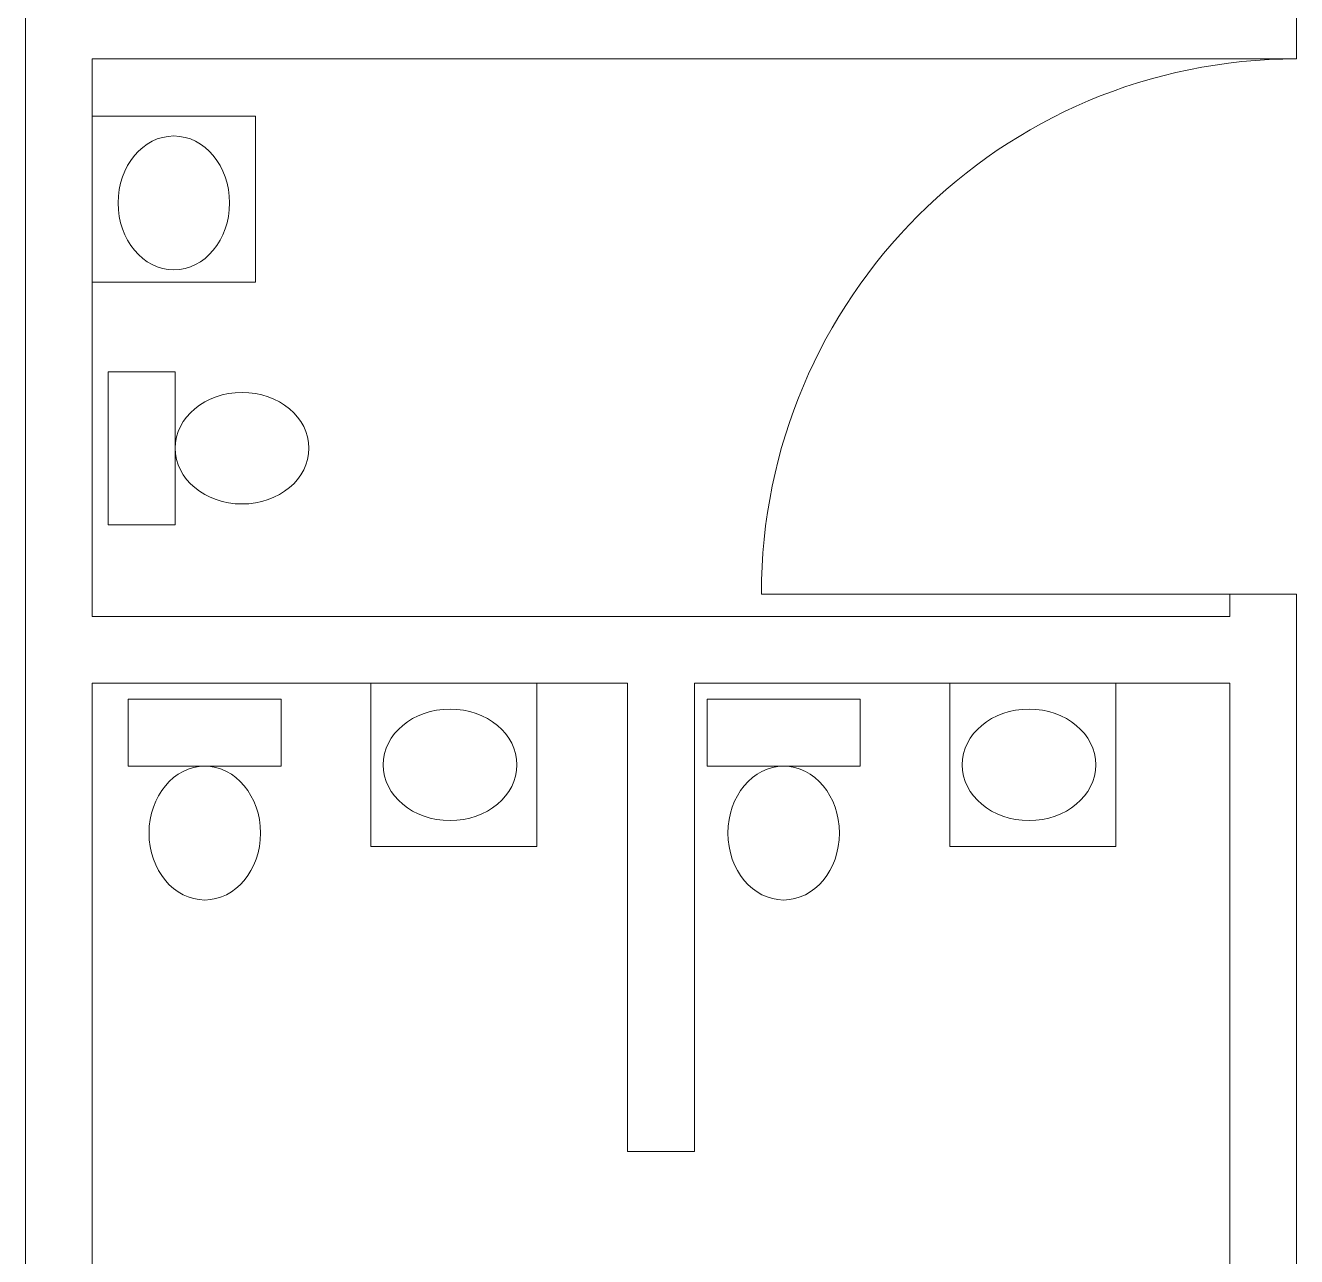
# Model space of a CAD drawing. Header units: millimetres. Extents: x -461 to 1315, y -154 to 152.
# Drawn here: x 945.038 to 947.888, y 28.722 to 31.482 of the extents above; entities that cross this region are included whole.
import ezdxf

# ---------------------------------------------------------------- set-up
doc = ezdxf.new("R2010")
doc.units = ezdxf.units.MM
for name, color, linetype, lineweight in [('A-DOOR', 251, 'Continuous', 13), ('A-FURN', 46, 'Continuous', 13), ('A-WALL', 253, 'Continuous', 15), ('C-SSWR', 3, 'Continuous', 13)]:
    doc.layers.add(name, color=color, linetype=linetype, lineweight=lineweight)

msp = doc.modelspace()

# ---------------------------------------------------------------- linework, layer by layer
at = {"layer": 'A-DOOR'}
msp.add_line((947.8878, 30.2075), (946.6878, 30.2075), dxfattribs=at)
msp.add_arc((947.8878, 30.2075), 1.2, 90, 180, dxfattribs=at)
at = {"layer": 'A-FURN'}
for p, q in [((945.5533, 31.2793), (945.1878, 31.2793)), ((945.5533, 30.9069), (945.5533, 31.2793)), ((945.1878, 30.9069), (945.5533, 30.9069)), ((945.8122, 30.0075), (945.8122, 29.642)), ((946.1846, 29.642), (946.1846, 30.0075)), ((947.1102, 30.0075), (947.1102, 29.642)), ((947.4826, 29.642), (947.4826, 30.0075)), ((945.8122, 29.642), (946.1846, 29.642)), ((947.1102, 29.642), (947.4826, 29.642))]:
    msp.add_line(p, q, dxfattribs=at)
at = {"layer": 'A-WALL'}
for p, q in [((945.0378, 25.6075), (945.0378, 35.6075)), ((947.8878, 31.4075), (947.8878, 31.5575)), ((945.1878, 31.4075), (945.1878, 30.6075)), ((947.8878, 31.4075), (945.1878, 31.4075)), ((945.1878, 31.3325), (945.1878, 31.3075)), ((945.1878, 30.4575), (945.1878, 30.6075)), ((945.1878, 30.4575), (945.1878, 30.1575)), ((945.1878, 30.1575), (945.1878, 30.4575)), ((945.1878, 30.4575), (945.1878, 30.1575)), ((947.7378, 30.1575), (947.7378, 30.2075)), ((947.7378, 30.2075), (947.8878, 30.2075)), ((947.7378, 30.1825), (947.7378, 30.2075)), ((947.8878, 29.1075), (947.8878, 30.2075)), ((945.1878, 30.1575), (947.7128, 30.1575)), ((947.7128, 30.1575), (947.7378, 30.1575)), ((945.1878, 30.0075), (945.1878, 27.7575)), ((946.3878, 30.0075), (945.1878, 30.0075)), ((945.1878, 25.6075), (945.1878, 30.0075)), ((945.1878, 30.0075), (945.1878, 29.1075)), ((946.3878, 29.2575), (946.3878, 30.0075)), ((947.7378, 30.0075), (946.5378, 30.0075)), ((946.5378, 29.2575), (946.5378, 30.0075)), ((947.7378, 30.0075), (947.7378, 29.1075)), ((946.3878, 29.2575), (946.3878, 29.1075)), ((946.5378, 29.2575), (946.5378, 29.1075)), ((946.3878, 29.1075), (946.3878, 28.9575)), ((946.5378, 29.1075), (946.5378, 28.9575)), ((947.7378, 27.3075), (947.7378, 29.1075)), ((947.7378, 29.1075), (947.7378, 27.3075)), ((947.8878, 29.1075), (947.8878, 27.3075)), ((946.3878, 28.9575), (946.5378, 28.9575))]:
    msp.add_line(p, q, dxfattribs=at)
at = {"layer": 'C-SSWR'}
for points in [[(945.2235, 30.3631), (945.3735, 30.3631), (945.3735, 30.706), (945.2235, 30.706)], [(945.2684, 29.9718), (945.2684, 29.8218), (945.6113, 29.8218), (945.6113, 29.9718)], [(946.5664, 29.9718), (946.5664, 29.8218), (946.9093, 29.8218), (946.9093, 29.9718)]]:
    msp.add_lwpolyline(points, close=True, dxfattribs=at)
for centre, major_axis in [((945.3706, 31.0846), (0, 0.15)), ((945.5236, 30.5346), (-0.15, 0)), ((945.9899, 29.8248), (0.15, 0)), ((947.2879, 29.8248), (0.15, 0)), ((945.4399, 29.6717), (0, 0.15)), ((946.7378, 29.6717), (0, 0.15))]:
    msp.add_ellipse(centre, major_axis=major_axis, ratio=0.833333, dxfattribs=at)

doc.saveas('drawing.dxf')
